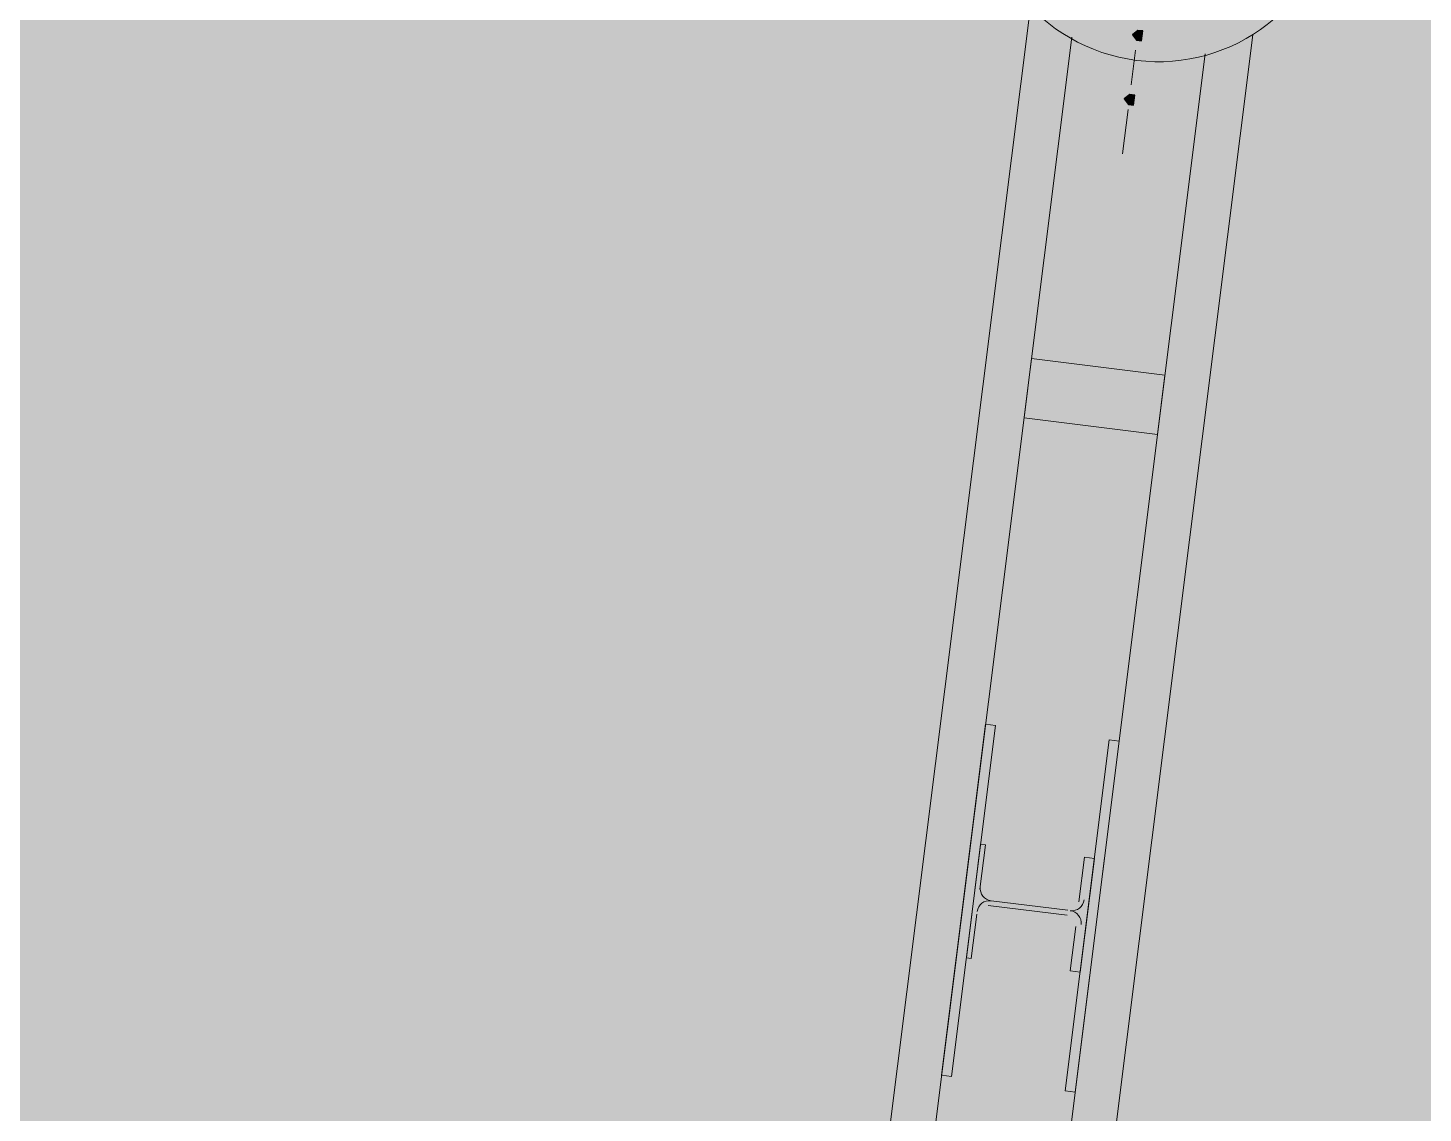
# Model space of a CAD drawing. Header units: metres. Extents: x -4 to 509425, y 7549 to 4732445.
# Drawn here: x 476014.522 to 476016.893, y 4719746.855 to 4719748.699 of the extents above; entities that cross this region are included whole.
import ezdxf

# ---------------------------------------------------------------- set-up
doc = ezdxf.new("R2010")
doc.units = ezdxf.units.M
doc.header["$LTSCALE"] = 0.01
doc.header["$MEASUREMENT"] = 0
doc.layers.get('0').update_dxf_attribs({"lineweight": 0})
doc.layers.add('_SUBESTACIÓN', color=1, linetype='Continuous')
doc.layers.add('SUBESTACION LA VID', color=253, linetype='Continuous')

# ---------------------------------------------------------------- blocks, each defined once
blk = doc.blocks.new('A$Cfff6051d')
at = {"layer": 'SUBESTACION LA VID', "transparency": 33554687}
h = blk.add_hatch(color=256, dxfattribs=at)
h.dxf.hatch_style = 2
h.paths.add_polyline_path([(476016.4156, 4719748.6852), (476016.4166, 4719748.6936), (476016.4082, 4719748.6946), (476016.3988, 4719748.6873), (476016.4061, 4719748.6778), (476016.4145, 4719748.6768)])
h = blk.add_hatch(color=256, dxfattribs=at)
h.dxf.hatch_style = 2
h.paths.add_polyline_path([(476016.4156, 4719748.6852), (476016.4166, 4719748.6936), (476016.4082, 4719748.6946), (476016.3988, 4719748.6873), (476016.4061, 4719748.6778), (476016.4145, 4719748.6768)])
h = blk.add_hatch(color=256, dxfattribs=at)
h.dxf.hatch_style = 2
h.paths.add_polyline_path([(476016.4019, 4719748.576), (476016.403, 4719748.5844), (476016.3946, 4719748.5854), (476016.3851, 4719748.5781), (476016.3924, 4719748.5686), (476016.4009, 4719748.5676)])
h = blk.add_hatch(color=256, dxfattribs=at)
h.dxf.hatch_style = 2
h.paths.add_polyline_path([(476016.4019, 4719748.576), (476016.403, 4719748.5844), (476016.3946, 4719748.5854), (476016.3851, 4719748.5781), (476016.3924, 4719748.5686), (476016.4009, 4719748.5676)])
at = {"layer": 'SUBESTACION LA VID', "lineweight": 15}
for p, q in [((476015.8475, 4719745.7189), (476016.2255, 4719748.7346)), ((476015.8475, 4719745.7189), (476016.2255, 4719748.7346)), ((476016.2959, 4719748.6831), (476015.9294, 4719745.7598)), ((476016.2959, 4719748.6831), (476015.9294, 4719745.7598)), ((476016.2255, 4719745.6715), (476016.6036, 4719748.6872)), ((476016.2255, 4719745.6715), (476016.6036, 4719748.6872)), ((476016.5227, 4719748.6547), (476016.1562, 4719745.7314)), ((476016.5227, 4719748.6547), (476016.1562, 4719745.7314)), ((476016.404, 4719748.661), (476016.3967, 4719748.6022)), ((476016.404, 4719748.661), (476016.3967, 4719748.6022)), ((476016.3914, 4719748.5602), (476016.3819, 4719748.4846)), ((476016.3914, 4719748.5602), (476016.3819, 4719748.4846)), ((476016.288, 4719747.191), (476016.1536, 4719747.2078)), ((476016.288, 4719747.191), (476016.1536, 4719747.2078)), ((476016.1546, 4719747.2162), (476016.289, 4719747.1994)), ((476016.1546, 4719747.2162), (476016.289, 4719747.1994))]:
    blk.add_line(p, q, dxfattribs=at)
at = {"layer": 'SUBESTACION LA VID'}
for points in [[(476016.4156, 4719748.6852), (476016.4166, 4719748.6936), (476016.4082, 4719748.6946), (476016.3988, 4719748.6873), (476016.4061, 4719748.6778), (476016.4145, 4719748.6768)], [(476016.4156, 4719748.6852), (476016.4166, 4719748.6936), (476016.4082, 4719748.6946), (476016.3988, 4719748.6873), (476016.4061, 4719748.6778), (476016.4145, 4719748.6768)], [(476016.4019, 4719748.576), (476016.403, 4719748.5844), (476016.3946, 4719748.5854), (476016.3851, 4719748.5781), (476016.3924, 4719748.5686), (476016.4009, 4719748.5676)], [(476016.4019, 4719748.576), (476016.403, 4719748.5844), (476016.3946, 4719748.5854), (476016.3851, 4719748.5781), (476016.3924, 4719748.5686), (476016.4009, 4719748.5676)]]:
    blk.add_lwpolyline(points, close=True, dxfattribs=at)
at = {"layer": 'SUBESTACION LA VID', "lineweight": 0}
for points in [[(476016.4156, 4719748.6852), (476016.4166, 4719748.6936), (476016.4082, 4719748.6946), (476016.3988, 4719748.6873), (476016.4061, 4719748.6778), (476016.4145, 4719748.6768)], [(476016.4156, 4719748.6852), (476016.4166, 4719748.6936), (476016.4082, 4719748.6946), (476016.3988, 4719748.6873), (476016.4061, 4719748.6778), (476016.4145, 4719748.6768)], [(476016.4019, 4719748.576), (476016.403, 4719748.5844), (476016.3946, 4719748.5854), (476016.3851, 4719748.5781), (476016.3924, 4719748.5686), (476016.4009, 4719748.5676)], [(476016.4019, 4719748.576), (476016.403, 4719748.5844), (476016.3946, 4719748.5854), (476016.3851, 4719748.5781), (476016.3924, 4719748.5686), (476016.4009, 4719748.5676)]]:
    blk.add_lwpolyline(points, close=True, dxfattribs=at)
at = {"layer": 'SUBESTACION LA VID', "lineweight": 15}
for points in [[(476016.2148, 4719748.0363), (476016.2274, 4719748.1371), (476016.4542, 4719748.1087), (476016.4416, 4719748.0079), (476016.2148, 4719748.0363)], [(476016.2148, 4719748.0363), (476016.2274, 4719748.1371), (476016.4542, 4719748.1087), (476016.4416, 4719748.0079), (476016.2148, 4719748.0363)], [(476016.1663, 4719747.5134), (476016.0915, 4719746.917), (476016.0747, 4719746.9191), (476016.1495, 4719747.5155), (476016.1663, 4719747.5134)], [(476016.1663, 4719747.5134), (476016.0915, 4719746.917), (476016.0747, 4719746.9191), (476016.1495, 4719747.5155), (476016.1663, 4719747.5134)], [(476016.3595, 4719747.4892), (476016.2847, 4719746.8927), (476016.3015, 4719746.8906), (476016.3763, 4719747.4871), (476016.3595, 4719747.4892)], [(476016.3595, 4719747.4892), (476016.2847, 4719746.8927), (476016.3015, 4719746.8906), (476016.3763, 4719747.4871), (476016.3595, 4719747.4892)], [(476016.1168, 4719747.1186), (476016.141, 4719747.3118), (476016.1494, 4719747.3107), (476016.1399, 4719747.2351)], [(476016.1168, 4719747.1186), (476016.141, 4719747.3118), (476016.1494, 4719747.3107), (476016.1399, 4719747.2351)], [(476016.3079, 4719747.2141), (476016.3174, 4719747.2897), (476016.3342, 4719747.2875), (476016.31, 4719747.0943), (476016.2932, 4719747.0964), (476016.3027, 4719747.1721)], [(476016.3079, 4719747.2141), (476016.3174, 4719747.2897), (476016.3342, 4719747.2875), (476016.31, 4719747.0943), (476016.2932, 4719747.0964), (476016.3027, 4719747.1721)], [(476016.1347, 4719747.1931), (476016.1252, 4719747.1175), (476016.1168, 4719747.1186)], [(476016.1347, 4719747.1931), (476016.1252, 4719747.1175), (476016.1168, 4719747.1186)]]:
    blk.add_lwpolyline(points, dxfattribs=at)
blk.add_open_spline([(476016.1453, 4719748.9793), (476016.1247, 4719748.8146), (476016.2414, 4719748.6644), (476016.4061, 4719748.6437), (476016.5708, 4719748.6231), (476016.7211, 4719748.7398), (476016.7417, 4719748.9045), (476016.7624, 4719749.0692), (476016.6456, 4719749.2195), (476016.4809, 4719749.2401), (476016.3162, 4719749.2608), (476016.166, 4719749.144), (476016.1453, 4719748.9793)], degree=3, knots=[0, 0, 0, 0, 1, 1, 1, 2, 2, 2, 3, 3, 3, 4, 4, 4, 4], dxfattribs=at)
blk.add_open_spline([(476016.1453, 4719748.9793), (476016.1247, 4719748.8146), (476016.2414, 4719748.6644), (476016.4061, 4719748.6437), (476016.5708, 4719748.6231), (476016.7211, 4719748.7398), (476016.7417, 4719748.9045), (476016.7624, 4719749.0692), (476016.6456, 4719749.2195), (476016.4809, 4719749.2401), (476016.3162, 4719749.2608), (476016.166, 4719749.144), (476016.1453, 4719748.9793)], degree=3, knots=[0, 0, 0, 0, 1, 1, 1, 2, 2, 2, 3, 3, 3, 4, 4, 4, 4], dxfattribs=at)
for points in [[(476016.1405, 4719747.2393), (476016.139, 4719747.2277), (476016.1472, 4719747.2171), (476016.1588, 4719747.2157)], [(476016.1405, 4719747.2393), (476016.139, 4719747.2277), (476016.1472, 4719747.2171), (476016.1588, 4719747.2157)], [(476016.1588, 4719747.2157), (476016.1472, 4719747.2171), (476016.1367, 4719747.2089), (476016.1352, 4719747.1973)], [(476016.1588, 4719747.2157), (476016.1472, 4719747.2171), (476016.1367, 4719747.2089), (476016.1352, 4719747.1973)], [(476016.2932, 4719747.1988), (476016.3048, 4719747.1974), (476016.3154, 4719747.2056), (476016.3169, 4719747.2172)], [(476016.2932, 4719747.1988), (476016.3048, 4719747.1974), (476016.3154, 4719747.2056), (476016.3169, 4719747.2172)], [(476016.3116, 4719747.1752), (476016.3131, 4719747.1868), (476016.3048, 4719747.1974), (476016.2932, 4719747.1988)], [(476016.3116, 4719747.1752), (476016.3131, 4719747.1868), (476016.3048, 4719747.1974), (476016.2932, 4719747.1988)]]:
    blk.add_open_spline(points, degree=3, dxfattribs=at)

msp = doc.modelspace()

# ---------------------------------------------------------------- hatches: boundary and pattern name
at = {"layer": '_SUBESTACIÓN', "transparency": 33554559}
h = msp.add_hatch(color=1, dxfattribs=at)
h.dxf.hatch_style = 1
h.paths.add_polyline_path([(475968.6399, 4719805.825), (476089.9386, 4719790.615), (476078.1686, 4719696.74), (475956.8686, 4719711.9502)])

# ---------------------------------------------------------------- block references
at = {"linetype": 'Continuous'}
msp.add_blockref('A$Cfff6051d', (0, 0), dxfattribs=at)

doc.saveas('drawing.dxf')
